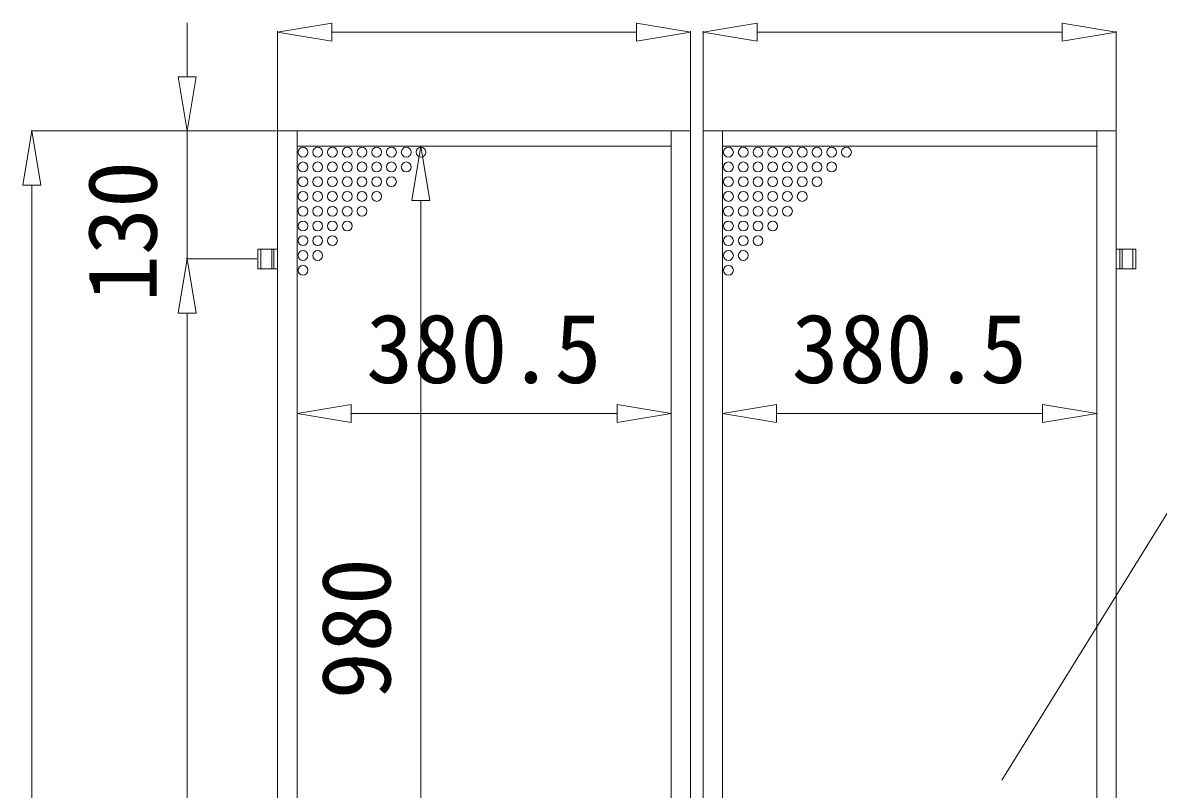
# Model space of a CAD drawing. Units: millimetres, scale not verified. Extents: x -12090 to 12090, y -18325 to 18325.
# Drawn here: x 9330 to 10715, y -10010 to -9075 of the extents above; entities that cross this region are included whole.
import ezdxf
from ezdxf.enums import TextEntityAlignment as Align

# ---------------------------------------------------------------- set-up
doc = ezdxf.new("R2010")
doc.units = ezdxf.units.MM
doc.header["$LTSCALE"] = 90
doc.linetypes.add('DASHED1', pattern=[1.8, 1.2, -0.6])
doc.layers.add('0-A_図面枠', color=134, linetype='Continuous', lineweight=18)
doc.styles.add('ＭＳ ゴシック', font='')
doc.styles.get('ＭＳ ゴシック').set_extended_font_data('MS Gothic')

msp = doc.modelspace()

# ---------------------------------------------------------------- linework, layer by layer
at = {"layer": '0-A_図面枠'}
for p, q in [((9530.48, -9140.85), (9530.48, -9074.84)), ((9706.8, -9075.2), (9640.8, -9086.21)), ((9706.8, -9075.2), (9706.8, -9097.21)), ((10078.79, -9075.2), (10144.8, -9086.21)), ((10078.79, -9075.2), (10078.79, -9097.21)), ((10226.04, -9075.2), (10160.04, -9086.21)), ((10226.04, -9075.2), (10226.04, -9097.21)), ((10598.04, -9075.2), (10664.04, -9086.21)), ((10598.04, -9075.2), (10598.04, -9097.21)), ((9640.8, -9205.65), (9640.8, -9085.01)), ((9640.8, -9086.21), (9706.8, -9097.21)), ((9706.8, -9086.21), (10078.79, -9086.21)), ((10144.8, -9086.21), (10078.79, -9097.21)), ((10144.8, -9205.65), (10144.8, -9085.01)), ((10160.04, -9205.65), (10160.04, -9085.01)), ((10160.04, -9086.21), (10226.04, -9097.21)), ((10226.04, -9086.21), (10598.04, -9086.21)), ((10664.04, -9086.21), (10598.04, -9097.21)), ((10664.04, -9205.65), (10664.04, -9085.01)), ((9519.48, -9140.85), (9530.48, -9206.85)), ((9519.48, -9140.85), (9541.48, -9140.85)), ((9530.48, -9206.85), (9541.48, -9140.85)), ((9329.73, -9272.84), (9340.73, -9206.85)), ((9639.59, -9206.85), (9339.53, -9206.85)), ((9340.73, -9206.85), (9351.73, -9272.84)), ((9639.59, -9206.85), (9529.28, -9206.85)), ((9530.48, -9206.85), (9530.48, -9362.84)), ((9664.5, -9226.65), (9664.5, -9552.6)), ((9665.69, -9225.45), (9816.89, -9225.45)), ((9804.7, -9291.45), (9815.7, -9225.45)), ((9815.7, -9225.45), (9826.69, -9291.45)), ((10121.09, -9226.65), (10121.09, -9552.6)), ((10183.74, -9226.65), (10183.74, -9552.6)), ((10640.34, -9226.65), (10640.34, -9552.6)), ((9329.73, -9272.84), (9351.73, -9272.84)), ((9340.73, -9272.84), (9340.73, -12744.45)), ((9804.7, -9291.45), (9826.69, -9291.45)), ((9815.7, -9291.45), (9815.7, -10335.45)), ((9636.25, -9350.85), (9636.25, -9374.85)), ((10668.59, -9350.85), (10668.59, -9374.85)), ((9519.48, -9428.85), (9530.48, -9362.84)), ((9519.48, -9428.85), (9530.48, -9362.84)), ((9615.6, -9362.84), (9529.28, -9362.84)), ((9615.6, -9362.84), (9529.28, -9362.84)), ((9530.48, -9362.84), (9541.48, -9428.85)), ((9530.48, -9362.84), (9541.48, -9428.85)), ((9519.48, -9428.85), (9541.48, -9428.85)), ((9519.48, -9428.85), (9541.48, -9428.85)), ((9530.48, -9428.85), (9530.48, -9494.85)), ((9530.48, -9428.85), (9530.48, -10942.65)), ((9730.49, -9540.4), (9664.5, -9551.4)), ((9730.49, -9540.4), (9730.49, -9562.4)), ((10055.1, -9540.4), (10121.09, -9551.4)), ((10055.1, -9540.4), (10055.1, -9562.4)), ((10249.74, -9540.4), (10183.74, -9551.4)), ((10249.74, -9540.4), (10249.74, -9562.4)), ((10574.34, -9540.4), (10640.34, -9551.4)), ((10574.34, -9540.4), (10574.34, -9562.4)), ((9664.5, -9551.4), (9730.49, -9562.4)), ((9730.49, -9551.4), (10055.1, -9551.4)), ((10121.09, -9551.4), (10055.1, -9562.4)), ((10183.74, -9551.4), (10249.74, -9562.4)), ((10249.74, -9551.4), (10574.34, -9551.4)), ((10640.34, -9551.4), (10574.34, -9562.4))]:
    msp.add_line(p, q, dxfattribs=at)
at = {"layer": '0-A_図面枠', "linetype": 'DASHED1'}
for p, q in [((9620.4, -9350.85), (9620.4, -9374.85)), ((9633.6, -9350.85), (9633.6, -9374.85)), ((10671.24, -9350.85), (10671.24, -9374.85)), ((10684.44, -9350.85), (10684.44, -9374.85))]:
    msp.add_line(p, q, dxfattribs=at)
at = {"layer": '0-A_図面枠'}
for points in [[(9640.8, -9206.85), (9664.5, -9206.85), (9664.5, -12810.45), (9640.8, -12810.45)], [(10121.09, -9206.85), (9664.5, -9206.85), (9664.5, -9225.45), (10121.09, -9225.45)], [(10144.8, -9206.85), (10121.09, -9206.85), (10121.09, -12810.45), (10144.8, -12810.45)], [(10160.04, -9206.85), (10183.74, -9206.85), (10183.74, -12810.45), (10160.04, -12810.45)], [(10183.74, -9206.85), (10640.34, -9206.85), (10640.34, -9225.45), (10183.74, -9225.45)], [(10664.04, -9206.85), (10640.34, -9206.85), (10640.34, -12810.45), (10664.04, -12810.45)]]:
    msp.add_lwpolyline(points, close=True, dxfattribs=at)
for points in [[(9640.8, -9374.85), (9616.8, -9374.85), (9616.8, -9350.85), (9640.8, -9350.85)], [(10664.04, -9374.85), (10688.04, -9374.85), (10688.04, -9350.85), (10664.04, -9350.85)], [(10524.47, -9998.29), (10756.46, -9624.39), (10756.89, -9624.39)]]:
    msp.add_lwpolyline(points, dxfattribs=at)
for centre in [(9671.7, -9232.65), (9689.7, -9232.65), (9707.7, -9232.65), (9725.7, -9232.65), (9743.7, -9232.65), (9761.7, -9232.65), (9779.7, -9232.65), (9797.7, -9232.65), (9815.7, -9232.65), (10190.94, -9232.65), (10208.94, -9232.65), (10226.94, -9232.65), (10244.94, -9232.65), (10262.94, -9232.65), (10280.94, -9232.65), (10298.94, -9232.65), (10316.94, -9232.65), (10334.94, -9232.65), (9671.7, -9250.65), (9689.7, -9250.65), (9707.7, -9250.65), (9725.7, -9250.65), (9743.7, -9250.65), (9761.7, -9250.65), (9779.7, -9250.65), (9797.7, -9250.65), (10190.94, -9250.65), (10208.94, -9250.65), (10226.94, -9250.65), (10244.94, -9250.65), (10262.94, -9250.65), (10280.94, -9250.65), (10298.94, -9250.65), (10316.94, -9250.65), (9671.7, -9268.65), (9689.7, -9268.65), (9707.7, -9268.65), (9725.7, -9268.65), (9743.7, -9268.65), (9761.7, -9268.65), (9779.7, -9268.65), (10190.94, -9268.65), (10208.94, -9268.65), (10226.94, -9268.65), (10244.94, -9268.65), (10262.94, -9268.65), (10280.94, -9268.65), (10298.94, -9268.65), (9671.7, -9286.65), (9689.7, -9286.65), (9707.7, -9286.65), (9725.7, -9286.65), (9743.7, -9286.65), (9761.7, -9286.65), (10190.94, -9286.65), (10208.94, -9286.65), (10226.94, -9286.65), (10244.94, -9286.65), (10262.94, -9286.65), (10280.94, -9286.65), (9671.7, -9304.65), (9689.7, -9304.65), (9707.7, -9304.65), (9725.7, -9304.65), (9743.7, -9304.65), (10190.94, -9304.65), (10208.94, -9304.65), (10226.94, -9304.65), (10244.94, -9304.65), (10262.94, -9304.65), (9671.7, -9322.65), (9689.7, -9322.65), (9707.7, -9322.65), (9725.7, -9322.65), (10190.94, -9322.65), (10208.94, -9322.65), (10226.94, -9322.65), (10244.94, -9322.65), (9671.7, -9340.65), (9689.7, -9340.65), (9707.7, -9340.65), (10190.94, -9340.65), (10208.94, -9340.65), (10226.94, -9340.65), (9671.7, -9358.65), (9689.7, -9358.65), (10190.94, -9358.65), (10208.94, -9358.65), (9671.7, -9376.65), (10190.94, -9376.65)]:
    msp.add_circle(centre, 6, dxfattribs=at)

# ---------------------------------------------------------------- texts
at = {"layer": '0-A_図面枠', "style": 'ＭＳ ゴシック'}
for s, p in [('130', (9518.6, -9415.58)), ('980', (9803.82, -9899.85))]:
    msp.add_text(s, height=84.46, rotation=90, dxfattribs=at).set_placement(p, align=Align.BOTTOM_LEFT)
for p in [(9748.8, -9539.52), (10268.04, -9539.52)]:
    msp.add_text('380.5', height=84.46, dxfattribs=at).set_placement(p, align=Align.BOTTOM_LEFT)

doc.saveas('drawing.dxf')
